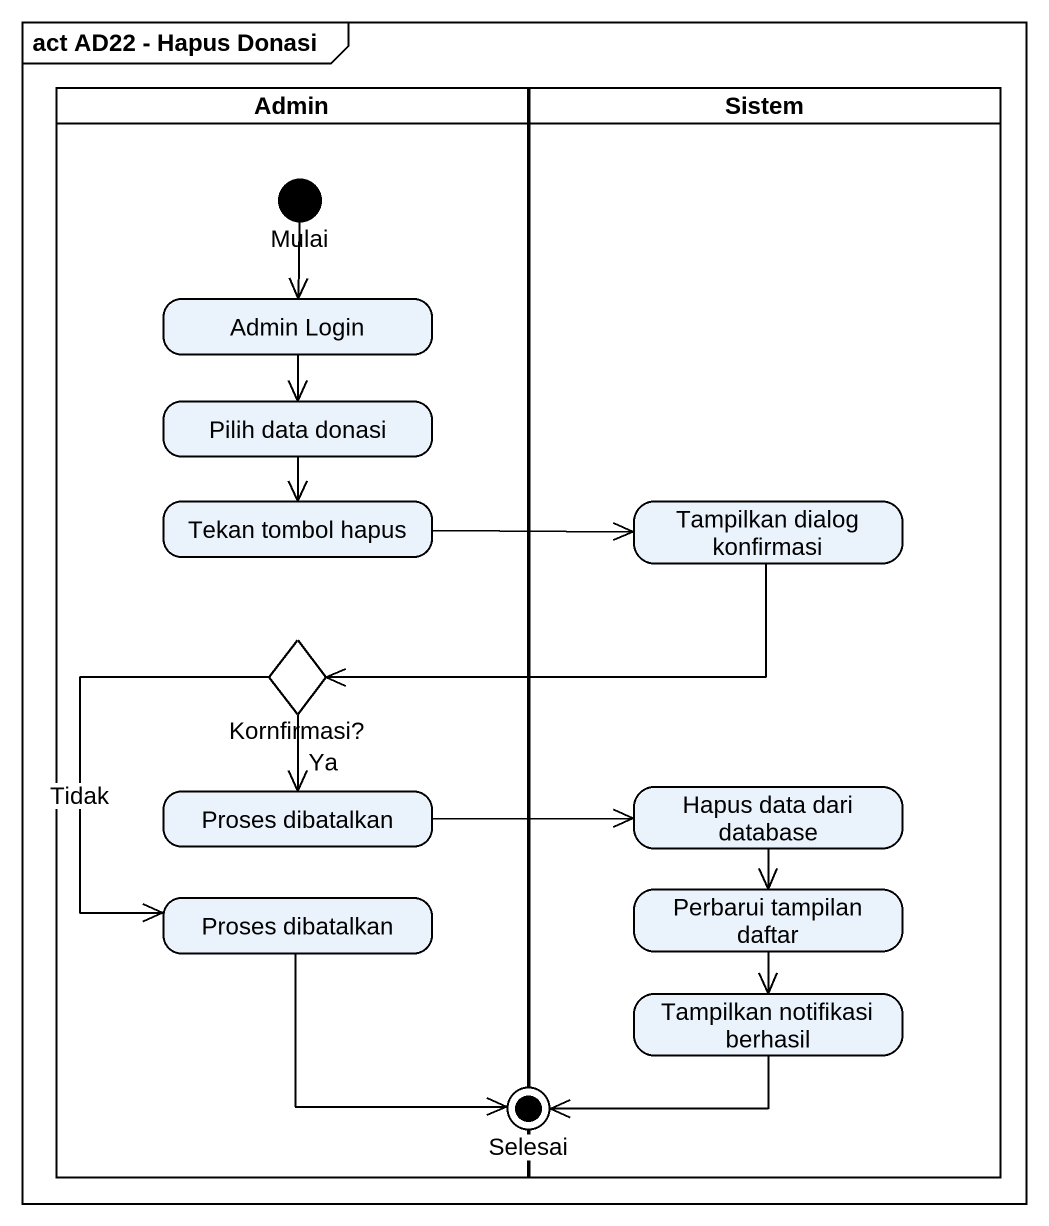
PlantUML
@startuml
mainframe act AD22 - Hapus Donasi
hide empty description
state Admin <<partition>> {
  state Mulai <<start>>
  state "Admin Login" as Admin_Login
  state "Pilih data donasi" as Pilih_data_donasi
  state "Tekan tombol hapus" as Tekan_tombol_hapus
  state "Kornfirmasi?" as Kornfirmasi <<choice>>
  state "Proses dibatalkan" as Proses_dibatalkan
  state "Proses dibatalkan" as Proses_dibatalkan_2
}
state Sistem <<partition>> {
  state "Tampilkan dialog konfirmasi" as Tampilkan_dialog_konfirmasi
  state "Hapus data dari database" as Hapus_data_dari_database
  state "Perbarui tampilan daftar" as Perbarui_tampilan_daftar
  state "Tampilkan notifikasi berhasil" as Tampilkan_notifikasi
}
state Selesai <<end>>
Mulai --> Admin_Login
Admin_Login --> Pilih_data_donasi
Pilih_data_donasi --> Tekan_tombol_hapus
Tekan_tombol_hapus -right-> Tampilkan_dialog_konfirmasi
Tampilkan_dialog_konfirmasi -left-> Kornfirmasi
Kornfirmasi --> Proses_dibatalkan
Kornfirmasi --> Proses_dibatalkan : Ya
Kornfirmasi --> Proses_dibatalkan_2 : Tidak
Proses_dibatalkan -right-> Hapus_data_dari_database
Hapus_data_dari_database --> Perbarui_tampilan_daftar
Perbarui_tampilan_daftar --> Tampilkan_notifikasi
Proses_dibatalkan_2 --> Selesai
Tampilkan_notifikasi -left-> Selesai
@enduml
